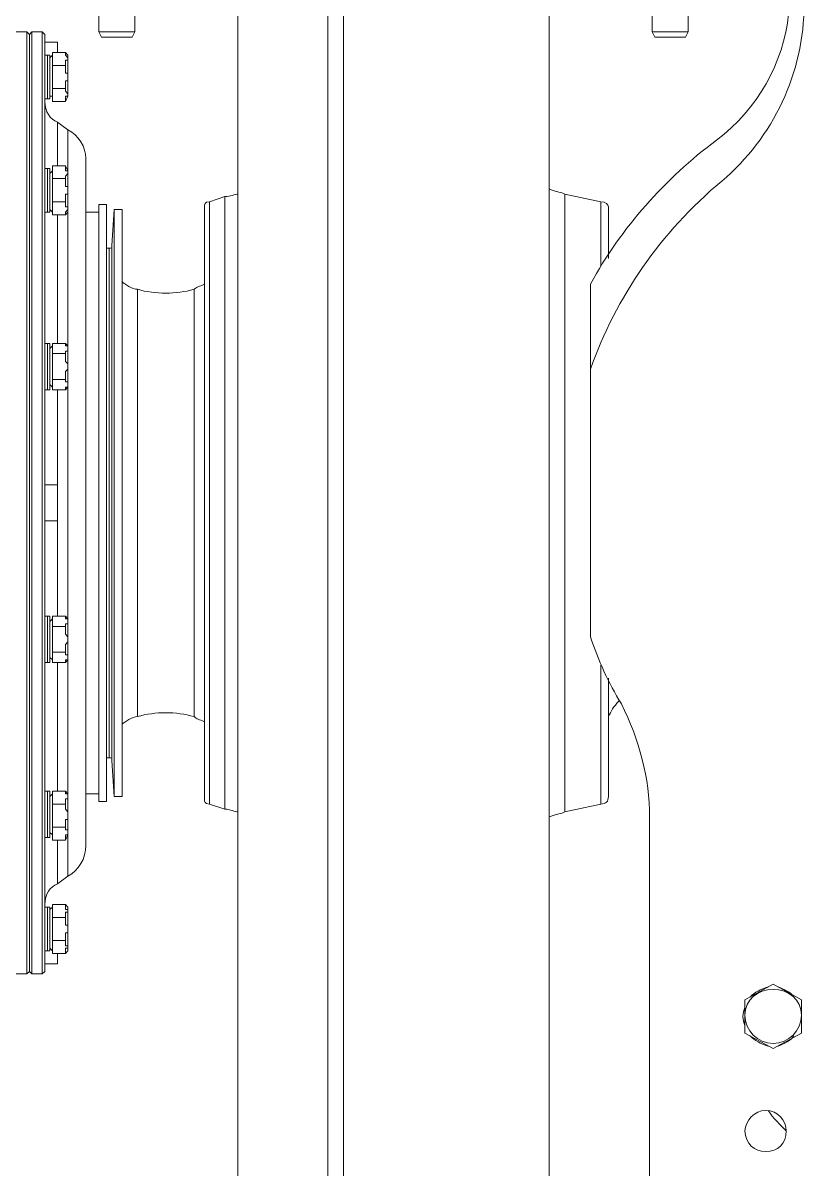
# Model space of a CAD drawing. Header units: millimetres. Extents: x 25083 to 52777, y 24772 to 45779.
# Drawn here: x 49612.4 to 49725.1, y 35944.8 to 36110.2 of the extents above; entities that cross this region are included whole.
import ezdxf

# ---------------------------------------------------------------- set-up
doc = ezdxf.new("R2010")
doc.units = ezdxf.units.MM

# ---------------------------------------------------------------- blocks, each defined once
blk = doc.blocks.new('zw$D2F4')
at = {"color": 7, "lineweight": 5}
for points in [[(753.49, 7.06), (753.49, 313.8)], [(798.42, 8.54), (798.42, 312.31)], [(766.48, 4.83), (766.48, 282.6)], [(768.71, 6.68), (768.71, 282.6)], [(733.43, 228.39), (733.43, 231.36)], [(738.63, 228.39), (738.63, 231.36)], [(813.28, 228.39), (813.28, 231.36)], [(818.48, 228.39), (818.48, 231.36)], [(720.07, 228.39), (723.04, 228.39)], [(723.04, 92.47), (723.04, 228.39)], [(723.41, 228.01), (723.04, 228.39)], [(723.41, 228.01), (723.78, 228.39)], [(725.26, 228.39), (723.78, 228.39)], [(723.78, 228.39), (723.78, 92.47)], [(725.26, 92.47), (725.26, 228.39)], [(725.64, 228.01), (725.26, 228.39)], [(738.63, 228.39), (733.43, 228.39)], [(733.81, 227.64), (733.43, 228.39)], [(738.26, 227.64), (738.63, 228.39)], [(818.48, 228.39), (813.28, 228.39)], [(813.65, 227.64), (813.28, 228.39)], [(818.1, 227.64), (818.48, 228.39)], [(723.41, 228.01), (723.41, 92.84)], [(725.64, 92.84), (725.64, 228.01)], [(727.49, 226.9), (725.64, 226.9)], [(727.49, 225.41), (727.49, 226.9)], [(738.26, 227.64), (733.81, 227.64)], [(818.1, 227.64), (813.65, 227.64)], [(726.01, 225.04), (725.64, 225.04)], [(725.64, 224.67), (725.64, 225.04)], [(726.38, 225.04), (726.01, 225.04)], [(726.01, 224.67), (726.01, 225.04)], [(726.01, 224.67), (726.01, 225.04)], [(726.38, 224.67), (726.75, 225.04)], [(726.38, 218.73), (726.38, 225.04)], [(726.38, 224.67), (726.38, 225.04)], [(728.61, 225.41), (726.75, 225.41)], [(726.75, 218.36), (726.75, 225.41)], [(728.98, 225.04), (728.61, 225.41)], [(728.61, 225.41), (728.61, 225.04)], [(728.61, 225.04), (728.98, 224.67)], [(728.98, 219.1), (728.98, 225.04)], [(726.01, 224.3), (726.01, 224.67)], [(726.01, 224.3), (726.01, 224.67)], [(726.01, 223.93), (726.01, 224.3)], [(726.01, 223.93), (726.01, 224.3)], [(726.01, 223.56), (726.01, 223.19)], [(728.61, 223.56), (726.75, 223.56)], [(728.98, 224.67), (728.98, 224.3), (728.61, 224.3), (728.61, 223.56)], [(728.61, 223.56), (728.61, 222.44), (728.98, 222.44), (728.98, 222.07)], [(725.64, 221.7), (725.64, 222.07)], [(726.01, 221.7), (726.01, 222.44)], [(726.01, 221.7), (726.01, 222.44)], [(726.01, 222.07), (726.01, 222.44)], [(726.38, 221.7), (726.38, 222.07)], [(728.98, 222.07), (728.98, 221.33), (728.61, 221.33), (728.61, 220.22)], [(726.01, 220.96), (726.01, 221.33)], [(726.01, 220.22), (726.01, 220.59)], [(726.01, 220.22), (726.01, 220.59)], [(726.01, 220.22), (726.01, 220.59)], [(728.61, 220.22), (726.75, 220.22)], [(728.61, 220.22), (728.61, 219.84), (728.98, 219.47)], [(725.64, 218.73), (725.64, 219.1)], [(726.01, 218.73), (725.64, 218.73)], [(726.01, 219.47), (726.01, 219.84)], [(726.01, 219.47), (726.01, 219.84)], [(726.01, 219.1), (726.01, 219.47)], [(726.01, 219.1), (726.01, 219.47)], [(726.01, 218.73), (726.01, 219.1)], [(726.01, 218.73), (726.01, 219.1)], [(726.38, 218.73), (726.01, 218.73)], [(726.38, 219.1), (726.75, 219.1)], [(726.38, 218.73), (726.38, 219.1)], [(728.61, 218.36), (726.75, 218.36)], [(728.98, 219.47), (728.98, 219.1), (728.61, 219.1), (728.61, 218.36)], [(728.98, 219.1), (728.61, 218.36)], [(728.98, 214.27), (727.49, 215.39)], [(727.49, 215.39), (727.49, 209.08)], [(728.98, 106.58), (728.98, 214.27)], [(731.58, 111.04), (731.58, 210.19)], [(726.01, 208.7), (725.64, 208.7)], [(725.64, 208.33), (725.64, 208.7)], [(726.38, 208.7), (726.01, 208.7)], [(726.01, 208.7), (726.01, 208.33)], [(726.01, 208.33), (726.01, 208.7)], [(726.01, 208.33), (726.01, 208.7)], [(726.38, 202.39), (726.38, 208.7)], [(726.38, 208.33), (726.38, 208.7)], [(728.61, 209.08), (726.75, 209.08)], [(726.75, 202.02), (726.75, 209.08)], [(728.98, 208.33), (728.61, 209.08)], [(728.61, 209.08), (728.61, 208.33)], [(726.01, 207.96), (726.01, 208.33)], [(726.01, 207.96), (726.01, 208.33)], [(726.01, 207.59), (726.01, 207.96)], [(726.01, 207.59), (726.01, 207.96)], [(726.01, 207.59), (726.01, 207.22)], [(726.38, 207.96), (726.75, 208.33)], [(728.61, 207.22), (726.75, 207.22)], [(728.61, 208.33), (728.98, 208.33), (728.98, 207.96)], [(728.98, 207.96), (728.61, 207.59), (728.61, 207.22)], [(728.61, 207.22), (728.61, 206.1), (728.98, 206.1), (728.98, 205.36)], [(728.98, 202.39), (728.98, 208.33)], [(725.64, 205.36), (725.64, 205.73)], [(726.01, 206.48), (726.01, 206.1)], [(726.01, 204.99), (726.01, 205.73)], [(726.01, 204.99), (726.01, 205.73)], [(726.38, 205.36), (726.38, 205.73)], [(728.98, 205.36), (728.98, 204.99), (728.61, 204.99), (728.61, 203.88)], [(725.64, 204.25), (725.64, 204.62)], [(726.01, 203.88), (726.01, 204.25)], [(726.01, 202.76), (726.01, 203.5)], [(726.01, 203.13), (726.01, 203.5)], [(726.38, 204.25), (726.38, 204.62)], [(728.61, 203.88), (726.75, 203.88)], [(728.61, 203.88), (728.61, 203.13), (728.98, 203.13), (728.98, 202.76)], [(734.55, 203.5), (733.43, 203.5)], [(733.43, 203.5), (733.43, 117.35)], [(734.55, 117.35), (734.55, 203.5)], [(751.63, 204.62), (749.4, 203.88)], [(749.4, 203.88), (749.4, 116.98)], [(751.63, 116.24), (751.63, 204.62)], [(805.85, 203.88), (800.65, 204.99)], [(800.65, 115.86), (800.65, 204.99)], [(805.85, 203.88), (805.85, 194.59)], [(726.01, 202.39), (725.64, 202.39)], [(726.01, 202.76), (726.01, 203.13)], [(726.01, 202.76), (726.01, 203.13)], [(726.01, 202.76), (726.01, 203.13)], [(726.01, 202.39), (726.01, 202.76)], [(726.38, 202.39), (726.01, 202.39)], [(726.38, 202.76), (726.75, 202.39)], [(728.61, 202.02), (726.75, 202.02)], [(727.49, 202.02), (727.49, 183.45)], [(728.98, 202.76), (728.61, 202.39), (728.61, 202.02)], [(728.98, 202.39), (728.61, 202.02)], [(733.43, 202.39), (731.58, 202.39)], [(731.58, 202.39), (731.58, 118.46)], [(733.43, 118.46), (733.43, 202.39)], [(735.29, 197.56), (735.66, 202.76)], [(736.78, 202.76), (735.66, 202.76)], [(735.66, 202.76), (735.66, 118.09)], [(736.78, 118.09), (736.78, 202.76)], [(748.66, 203.13), (748.66, 117.72)], [(806.96, 203.13), (806.96, 195.71)], [(734.92, 123.66), (734.92, 197.19)], [(734.92, 197.19), (734.92, 123.66)], [(735.29, 197.56), (735.29, 123.29)], [(804.36, 141.12), (804.36, 191.99)], [(739, 129.6), (739, 191.25)], [(747.17, 129.6), (747.17, 191.25)], [(726.01, 183.45), (725.64, 183.45)], [(726.38, 183.45), (726.01, 183.45)], [(726.01, 183.08), (726.01, 183.45)], [(726.01, 183.08), (726.01, 182.71)], [(726.01, 182.71), (726.01, 183.08)], [(726.01, 182.71), (726.01, 183.08)], [(726.01, 182.71), (726.01, 182.34)], [(726.01, 182.34), (726.01, 182.71)], [(726.01, 182.34), (726.01, 182.71)], [(726.01, 182.34), (726.01, 181.97)], [(726.38, 176.77), (726.38, 183.45)], [(726.38, 182.71), (726.75, 183.08)], [(728.61, 183.45), (726.75, 183.45)], [(726.75, 176.77), (726.75, 183.45)], [(728.61, 181.97), (726.75, 181.97)], [(728.98, 183.08), (728.61, 183.45)], [(728.61, 183.45), (728.61, 183.08)], [(728.61, 183.08), (728.98, 183.08), (728.98, 182.71)], [(728.98, 182.71), (728.98, 182.34), (728.61, 182.34), (728.61, 181.97)], [(728.61, 181.97), (728.61, 180.85), (728.98, 180.48), (728.98, 180.11)], [(728.98, 177.14), (728.98, 183.08)], [(725.64, 180.11), (725.64, 180.48)], [(726.01, 181.22), (726.01, 180.85)], [(726.01, 180.85), (726.01, 181.22)], [(726.01, 179.74), (726.01, 180.48)], [(726.01, 179.74), (726.01, 180.48)], [(726.38, 180.11), (726.38, 180.48)], [(725.64, 179.74), (725.64, 180.11)], [(726.01, 179), (726.01, 179.37)], [(726.01, 179), (726.01, 179.37)], [(726.01, 179), (726.01, 179.37)], [(726.01, 179), (726.01, 179.37)], [(726.38, 179.74), (726.38, 180.11)], [(728.98, 180.11), (728.98, 179.74), (728.61, 179.37), (728.61, 178.25)], [(726.01, 177.88), (726.01, 178.25)], [(726.01, 177.51), (726.01, 177.88)], [(726.01, 177.51), (726.01, 177.88)], [(726.01, 177.51), (726.01, 177.88)], [(726.01, 177.14), (726.01, 177.51)], [(726.01, 177.14), (726.01, 177.51)], [(726.01, 177.14), (726.01, 177.51)], [(726.01, 176.77), (726.01, 177.14)], [(726.38, 177.51), (726.75, 177.14)], [(728.61, 178.25), (726.75, 178.25)], [(728.61, 178.25), (728.61, 177.88), (728.98, 177.88), (728.98, 177.51)], [(728.98, 177.51), (728.98, 177.14), (728.61, 177.14), (728.61, 176.77)], [(728.98, 177.14), (728.61, 176.77)], [(726.01, 176.77), (725.64, 176.77)], [(726.38, 176.77), (726.01, 176.77)], [(728.61, 176.77), (726.75, 176.77)], [(727.49, 144.09), (727.49, 176.77)], [(727.49, 163.03), (725.64, 163.03)], [(727.49, 157.83), (725.64, 157.83)], [(726.01, 144.09), (725.64, 144.09)], [(726.38, 144.09), (726.01, 144.09)], [(726.01, 143.72), (726.01, 144.09)], [(726.01, 143.72), (726.01, 144.09)], [(726.38, 137.4), (726.38, 144.09)], [(728.61, 144.09), (726.75, 144.09)], [(726.75, 137.4), (726.75, 144.09)], [(728.98, 143.72), (728.61, 144.09)], [(728.61, 144.09), (728.61, 143.72)], [(726.01, 143.34), (726.01, 143.72)], [(726.01, 143.34), (726.01, 143.72)], [(726.01, 143.34), (726.01, 142.97)], [(726.01, 142.97), (726.01, 143.34)], [(726.01, 142.97), (726.01, 143.34)], [(726.01, 142.97), (726.01, 142.6)], [(726.38, 143.34), (726.75, 143.72)], [(728.61, 142.6), (726.75, 142.6)], [(728.61, 143.72), (728.98, 143.72), (728.98, 143.34)], [(728.98, 143.34), (728.98, 142.97), (728.61, 142.97), (728.61, 142.6)], [(728.61, 142.6), (728.61, 141.49), (728.98, 141.12), (728.98, 140.75)], [(728.98, 137.77), (728.98, 143.72)], [(725.64, 140.75), (725.64, 141.12)], [(725.64, 140.37), (725.64, 140.75)], [(726.01, 141.86), (726.01, 141.49)], [(726.01, 140.37), (726.01, 141.12)], [(726.01, 140.37), (726.01, 141.12)], [(726.38, 140.75), (726.38, 141.12)], [(726.38, 140.37), (726.38, 140.75)], [(728.98, 140.75), (728.98, 140.37), (728.61, 140), (728.61, 138.89)], [(726.01, 139.63), (726.01, 140)], [(726.01, 139.63), (726.01, 140)], [(726.01, 139.63), (726.01, 140)], [(726.01, 137.4), (725.64, 137.4)], [(726.01, 138.52), (726.01, 138.89)], [(726.01, 138.15), (726.01, 138.89)], [(726.01, 138.15), (726.01, 138.52)], [(726.01, 138.15), (726.01, 138.52)], [(726.01, 137.77), (726.01, 138.15)], [(726.01, 137.77), (726.01, 138.15)], [(726.01, 137.77), (726.01, 138.15)], [(726.01, 137.4), (726.01, 137.77)], [(726.38, 137.4), (726.01, 137.4)], [(726.38, 138.15), (726.75, 137.77)], [(728.61, 138.89), (726.75, 138.89)], [(728.61, 137.4), (726.75, 137.4)], [(727.49, 137.4), (727.49, 118.83)], [(728.61, 138.89), (728.61, 138.52), (728.98, 138.52), (728.98, 138.15)], [(728.98, 138.15), (728.98, 137.77), (728.61, 137.77), (728.61, 137.4)], [(728.98, 137.77), (728.61, 137.4)], [(805.85, 137.03), (805.85, 116.98)], [(806.96, 135.17), (806.96, 118.09)], [(735.66, 118.09), (735.29, 123.29)], [(726.01, 118.83), (725.64, 118.83)], [(726.38, 118.83), (726.01, 118.83)], [(726.01, 118.83), (726.01, 118.46)], [(726.01, 118.46), (726.01, 118.83)], [(726.01, 118.46), (726.01, 118.83)], [(726.01, 118.46), (726.01, 118.09)], [(726.01, 118.09), (726.01, 118.46)], [(726.01, 118.09), (726.01, 117.72)], [(726.01, 117.35), (726.01, 118.09)], [(726.01, 117.35), (726.01, 117.72)], [(726.38, 112.15), (726.38, 118.83)], [(726.38, 118.09), (726.75, 118.46)], [(728.61, 118.83), (726.75, 118.83)], [(726.75, 111.78), (726.75, 118.83)], [(728.98, 118.46), (728.61, 118.83)], [(728.61, 118.83), (728.61, 118.46)], [(728.61, 118.46), (728.98, 118.46), (728.98, 118.09)], [(728.98, 118.09), (728.98, 117.72), (728.61, 117.72), (728.61, 116.98)], [(728.98, 112.52), (728.98, 118.46)], [(733.43, 118.46), (731.58, 118.46)], [(736.78, 118.09), (735.66, 118.09)], [(726.01, 116.98), (726.01, 116.61)], [(726.01, 115.12), (726.01, 115.86)], [(726.01, 115.12), (726.01, 115.86)], [(728.61, 116.98), (726.75, 116.98)], [(728.61, 116.98), (728.61, 116.24), (728.98, 115.86), (728.98, 115.49)], [(734.55, 117.35), (733.43, 117.35)], [(751.63, 116.24), (749.4, 116.98)], [(805.85, 116.98), (800.65, 115.86)], [(725.64, 115.12), (725.64, 115.49)], [(726.01, 114.38), (726.01, 114.75)], [(726.38, 115.12), (726.38, 115.49)], [(728.98, 115.49), (728.98, 114.75), (728.61, 114.75), (728.61, 113.64)], [(812.9, 56.45), (812.9, 115.12)], [(725.64, 112.15), (725.64, 112.52)], [(726.01, 113.26), (726.01, 113.64)], [(726.01, 112.89), (726.01, 113.26)], [(726.01, 112.89), (726.01, 113.26)], [(726.01, 112.52), (726.01, 112.89)], [(726.01, 112.52), (726.01, 112.89)], [(726.01, 112.15), (726.01, 112.52)], [(726.01, 112.15), (726.01, 112.52)], [(726.38, 112.89), (726.75, 112.52)], [(726.38, 112.15), (726.38, 112.52)], [(728.61, 113.64), (726.75, 113.64)], [(728.61, 113.64), (728.61, 113.26), (728.98, 113.26), (728.98, 112.89)], [(728.98, 112.89), (728.98, 112.52), (728.61, 112.52), (728.61, 111.78)], [(728.98, 112.52), (728.61, 111.78)], [(726.01, 112.15), (725.64, 112.15)], [(726.38, 112.15), (726.01, 112.15)], [(728.61, 111.78), (726.75, 111.78)], [(727.49, 111.78), (727.49, 105.47)], [(728.98, 106.58), (727.49, 105.47)], [(726.01, 102.12), (725.64, 102.12)], [(725.64, 101.75), (725.64, 102.12)], [(726.38, 102.12), (726.01, 102.12)], [(726.01, 101.75), (726.01, 102.12)], [(726.01, 101.75), (726.01, 102.12)], [(726.01, 101.38), (726.01, 101.75)], [(726.01, 101.38), (726.01, 101.75)], [(726.01, 101.01), (726.01, 101.38)], [(726.01, 101.01), (726.01, 101.38)], [(726.38, 101.75), (726.75, 102.12)], [(726.38, 95.81), (726.38, 102.12)], [(726.38, 101.75), (726.38, 102.12)], [(728.61, 102.5), (726.75, 102.5)], [(726.75, 95.44), (726.75, 102.5)], [(728.98, 102.12), (728.61, 102.5)], [(728.61, 102.5), (728.61, 101.75)], [(728.61, 101.75), (728.98, 101.75), (728.98, 101.38)], [(728.98, 101.38), (728.61, 101.38), (728.61, 100.64)], [(728.98, 95.81), (728.98, 102.12)], [(726.01, 100.64), (726.01, 100.27)], [(726.01, 100.27), (726.01, 100.64)], [(726.01, 99.9), (726.01, 99.52)], [(728.61, 100.64), (726.75, 100.64)], [(728.61, 100.64), (728.61, 99.52), (728.98, 99.52), (728.98, 98.78)], [(725.64, 98.78), (725.64, 99.15)], [(726.01, 98.78), (726.01, 99.15)], [(726.01, 98.78), (726.01, 99.15)], [(726.01, 98.41), (726.01, 98.78)], [(726.01, 97.3), (726.01, 97.67)], [(726.38, 98.78), (726.38, 99.15)], [(728.98, 98.78), (728.98, 98.41), (728.61, 98.41), (728.61, 97.3)], [(725.64, 95.81), (725.64, 96.18)], [(726.01, 96.55), (726.01, 96.92)], [(726.01, 96.55), (726.01, 96.92)], [(726.01, 96.18), (726.01, 96.55)], [(726.01, 96.18), (726.01, 96.55)], [(726.01, 95.81), (726.01, 96.18)], [(726.01, 95.81), (726.01, 96.18)], [(726.38, 96.18), (726.75, 95.81)], [(726.38, 95.81), (726.38, 96.18)], [(728.61, 97.3), (726.75, 97.3)], [(728.61, 97.3), (728.61, 96.55), (728.98, 96.55), (728.98, 96.18)], [(728.98, 96.18), (728.61, 96.18), (728.61, 95.44)], [(726.01, 95.81), (725.64, 95.81)], [(726.38, 95.81), (726.01, 95.81)], [(728.61, 95.44), (726.75, 95.44)], [(727.49, 93.95), (727.49, 95.44)], [(728.98, 95.81), (728.61, 95.44)], [(723.41, 92.84), (723.04, 92.47)], [(723.41, 92.84), (723.78, 92.47)], [(725.64, 92.84), (725.26, 92.47)], [(727.49, 93.95), (725.64, 93.95)], [(721.18, 92.47), (723.04, 92.47)], [(725.26, 92.47), (723.78, 92.47)], [(826.65, 88.75), (830.73, 90.98)], [(830.73, 90.98), (834.82, 88.75)], [(826.65, 83.93), (826.65, 88.75)], [(834.82, 88.75), (834.82, 83.93)], [(830.73, 81.7), (826.65, 83.93)], [(834.82, 83.93), (830.73, 81.7)]]:
    blk.add_lwpolyline(points, dxfattribs=at)
for points in [[(823.3, 206.85), (830.73, 213.16), (835.19, 222.44), (835.19, 232.47)], [(822.56, 212.79), (828.5, 217.25), (832.22, 223.93), (832.96, 230.99)], [(726.01, 225.04), (726.01, 225.04), (726.01, 225.04), (726.01, 225.04)], [(726.01, 225.04), (726.01, 225.04), (726.01, 225.04), (726.01, 225.04)], [(726.01, 225.04), (726.01, 225.04), (726.01, 225.04), (726.01, 225.04)], [(726.01, 225.04), (726.01, 225.04), (726.01, 225.04), (726.01, 225.04)], [(726.01, 225.04), (726.01, 225.04), (726.01, 225.04), (726.01, 225.04)], [(726.01, 225.04), (726.01, 225.04), (726.01, 225.04), (726.01, 225.04)], [(726.01, 225.04), (726.01, 225.04), (726.01, 225.04), (726.01, 225.04)], [(726.01, 225.04), (726.01, 225.04), (726.01, 225.04), (726.01, 225.04)], [(726.01, 225.04), (726.01, 225.04), (726.01, 225.04), (726.01, 225.04)], [(726.01, 225.04), (726.01, 225.04), (726.01, 225.04), (726.01, 225.04)], [(725.64, 224.3), (725.64, 224.3), (725.64, 223.93), (725.64, 223.93)], [(725.64, 224.3), (725.64, 224.3), (725.64, 224.3), (725.64, 224.3)], [(725.64, 223.19), (725.64, 223.19), (725.64, 223.19), (725.64, 223.56)], [(726.01, 224.67), (726.01, 224.67), (726.01, 224.67), (726.01, 224.67)], [(726.01, 224.67), (726.01, 224.67), (726.01, 224.67), (726.01, 224.67)], [(726.01, 224.67), (726.01, 224.67), (726.01, 224.67), (726.01, 224.67)], [(726.01, 224.67), (726.01, 224.67), (726.01, 224.67), (726.01, 224.67)], [(726.01, 224.3), (726.01, 224.3), (726.01, 224.3), (726.01, 224.3)], [(726.01, 224.3), (726.01, 224.3), (726.01, 224.3), (726.01, 224.3)], [(726.01, 223.56), (726.01, 223.56), (726.01, 223.93), (726.01, 223.93)], [(726.01, 223.56), (726.01, 223.56), (726.01, 223.93), (726.01, 223.93)], [(726.01, 223.93), (726.01, 223.93), (726.01, 223.93), (726.01, 223.93)], [(726.01, 223.93), (726.01, 223.93), (726.01, 223.93), (726.01, 223.93)], [(726.01, 222.82), (726.01, 223.19), (726.01, 223.19), (726.01, 223.56)], [(726.01, 223.19), (726.01, 223.19), (726.01, 223.19), (726.01, 223.56)], [(726.01, 223.56), (726.01, 223.56), (726.01, 223.56), (726.01, 223.56)], [(726.38, 223.93), (726.38, 223.93), (726.38, 224.3), (726.38, 224.3)], [(726.38, 224.3), (726.38, 224.3), (726.38, 224.3), (726.38, 224.3)], [(726.38, 223.56), (726.38, 223.19), (726.38, 223.19), (726.38, 223.19)], [(725.64, 223.19), (725.64, 223.19), (725.64, 223.19), (725.64, 222.82)], [(726.01, 222.82), (726.01, 222.82), (726.01, 223.19), (726.01, 223.19)], [(726.01, 222.44), (726.01, 222.44), (726.01, 222.44), (726.01, 222.82)], [(726.01, 222.07), (726.01, 222.44), (726.01, 222.82), (726.01, 222.82)], [(726.01, 222.82), (726.01, 222.82), (726.01, 222.82), (726.01, 222.82)], [(726.01, 222.82), (726.01, 222.82), (726.01, 222.82), (726.01, 222.82)], [(726.01, 221.7), (726.01, 221.33), (726.01, 221.33), (726.01, 221.33)], [(726.01, 221.7), (726.01, 221.33), (726.01, 221.33), (726.01, 220.96)], [(726.38, 222.82), (726.38, 223.19), (726.38, 223.19), (726.38, 223.19)], [(725.64, 220.96), (725.64, 220.96), (725.64, 220.59), (725.64, 220.59)], [(725.64, 220.59), (725.64, 220.59), (725.64, 220.59), (725.64, 220.59)], [(726.01, 221.33), (726.01, 220.96), (726.01, 220.96), (726.01, 220.96)], [(726.01, 220.96), (726.01, 220.96), (726.01, 220.96), (726.01, 220.96)], [(726.01, 220.96), (726.01, 220.96), (726.01, 220.96), (726.01, 220.96)], [(726.01, 220.96), (726.01, 220.96), (726.01, 220.59), (726.01, 220.59)], [(726.01, 220.96), (726.01, 220.59), (726.01, 220.59), (726.01, 220.59)], [(726.01, 220.59), (726.01, 220.22), (726.01, 220.22), (726.01, 219.84)], [(726.01, 220.59), (726.01, 220.59), (726.01, 220.59), (726.01, 220.22)], [(726.01, 220.22), (726.01, 220.22), (726.01, 220.22), (726.01, 219.84)], [(726.38, 220.59), (726.38, 220.59), (726.38, 220.96), (726.38, 220.96)], [(726.38, 220.59), (726.38, 220.59), (726.38, 220.59), (726.38, 220.59)], [(725.64, 219.84), (725.64, 219.84), (725.64, 219.84), (725.64, 219.47)], [(725.64, 219.47), (725.64, 219.47), (725.64, 219.47), (725.64, 219.47)], [(725.64, 218.36), (725.64, 216.87), (726.38, 215.76), (727.49, 215.39)], [(726.01, 219.84), (726.01, 219.84), (726.01, 219.84), (726.01, 219.84)], [(726.01, 219.84), (726.01, 219.84), (726.01, 219.84), (726.01, 219.84)], [(726.01, 219.47), (726.01, 219.47), (726.01, 219.47), (726.01, 219.47)], [(726.01, 219.47), (726.01, 219.47), (726.01, 219.47), (726.01, 219.47)], [(726.01, 219.1), (726.01, 219.1), (726.01, 219.1), (726.01, 219.1)], [(726.01, 219.1), (726.01, 219.1), (726.01, 219.1), (726.01, 219.1)], [(726.01, 219.1), (726.01, 219.1), (726.01, 219.1), (726.01, 219.1)], [(726.01, 219.1), (726.01, 219.1), (726.01, 219.1), (726.01, 219.1)], [(726.01, 218.73), (726.01, 218.73), (726.01, 218.73), (726.01, 218.73)], [(726.01, 218.73), (726.01, 218.73), (726.01, 218.73), (726.01, 218.73)], [(726.01, 218.73), (726.01, 218.73), (726.01, 218.73), (726.01, 218.73)], [(726.01, 218.73), (726.01, 218.73), (726.01, 218.73), (726.01, 218.73)], [(726.01, 218.73), (726.01, 218.73), (726.01, 218.73), (726.01, 218.73)], [(726.01, 218.73), (726.01, 218.73), (726.01, 218.73), (726.01, 218.73)], [(726.01, 218.73), (726.01, 218.73), (726.01, 218.73), (726.01, 218.73)], [(726.01, 218.73), (726.01, 218.73), (726.01, 218.73), (726.01, 218.73)], [(726.38, 219.47), (726.38, 219.84), (726.38, 219.84), (726.38, 219.84)], [(726.38, 219.47), (726.38, 219.47), (726.38, 219.47), (726.38, 219.47)], [(726.38, 219.47), (726.38, 219.47), (726.38, 219.47), (726.38, 219.47)], [(731.58, 210.19), (731.58, 211.67), (730.46, 213.53), (728.98, 214.27)], [(822.56, 212.79), (815.13, 207.22), (808.82, 200.16), (804.36, 191.99)], [(726.01, 208.7), (726.01, 208.7), (726.01, 208.7), (726.01, 208.7)], [(726.01, 208.7), (726.01, 208.7), (726.01, 208.7), (726.01, 208.7)], [(726.01, 208.7), (726.01, 208.7), (726.01, 208.7), (726.01, 208.7)], [(726.01, 208.7), (726.01, 208.7), (726.01, 208.7), (726.01, 208.7)], [(726.01, 208.7), (726.01, 208.7), (726.01, 208.7), (726.01, 208.7)], [(726.01, 208.7), (726.01, 208.7), (726.01, 208.7), (726.01, 208.7)], [(726.01, 208.7), (726.01, 208.7), (726.01, 208.7), (726.01, 208.7)], [(726.01, 208.7), (726.01, 208.7), (726.01, 208.7), (726.01, 208.7)], [(726.01, 208.7), (726.01, 208.7), (726.01, 208.7), (726.01, 208.7)], [(726.01, 208.7), (726.01, 208.7), (726.01, 208.7), (726.01, 208.7)], [(725.64, 207.59), (725.64, 207.96), (725.64, 207.96), (725.64, 207.96)], [(725.64, 207.59), (725.64, 207.59), (725.64, 207.59), (725.64, 207.59)], [(725.64, 206.85), (725.64, 206.48), (725.64, 206.48), (725.64, 206.48)], [(725.64, 206.85), (725.64, 206.85), (725.64, 206.85), (725.64, 206.85)], [(726.01, 208.33), (726.01, 208.33), (726.01, 208.33), (726.01, 208.33)], [(726.01, 208.33), (726.01, 208.33), (726.01, 208.33), (726.01, 208.33)], [(726.01, 208.33), (726.01, 208.33), (726.01, 208.33), (726.01, 208.33)], [(726.01, 208.33), (726.01, 208.33), (726.01, 208.33), (726.01, 208.33)], [(726.01, 207.96), (726.01, 207.96), (726.01, 207.96), (726.01, 207.96)], [(726.01, 207.96), (726.01, 207.96), (726.01, 207.96), (726.01, 207.96)], [(726.01, 206.85), (726.01, 207.22), (726.01, 207.22), (726.01, 207.59)], [(726.01, 206.85), (726.01, 207.22), (726.01, 207.22), (726.01, 207.59)], [(726.01, 207.59), (726.01, 207.59), (726.01, 207.59), (726.01, 207.59)], [(726.01, 207.59), (726.01, 207.59), (726.01, 207.59), (726.01, 207.59)], [(726.01, 206.48), (726.01, 206.48), (726.01, 206.85), (726.01, 206.85)], [(726.01, 206.48), (726.01, 206.85), (726.01, 206.85), (726.01, 206.85)], [(726.01, 206.85), (726.01, 206.85), (726.01, 206.85), (726.01, 206.85)], [(726.38, 207.96), (726.38, 207.96), (726.38, 207.96), (726.38, 207.59)], [(726.38, 207.59), (726.38, 207.59), (726.38, 207.59), (726.38, 207.59)], [(726.38, 206.85), (726.38, 206.85), (726.38, 206.85), (726.38, 206.85)], [(726.38, 206.48), (726.38, 206.48), (726.38, 206.48), (726.38, 206.85)], [(823.3, 206.85), (814.39, 199.42), (808.08, 190.14), (804.36, 179.74)], [(726.01, 206.48), (726.01, 206.48), (726.01, 206.48), (726.01, 206.48)], [(726.01, 205.73), (726.01, 206.1), (726.01, 206.1), (726.01, 206.48)], [(726.01, 206.1), (726.01, 206.1), (726.01, 206.48), (726.01, 206.48)], [(726.01, 206.48), (726.01, 206.48), (726.01, 206.48), (726.01, 206.48)], [(726.01, 205.73), (726.01, 206.1), (726.01, 206.1), (726.01, 206.1)], [(798.42, 205.73), (799.16, 205.36), (799.91, 205.36), (800.65, 204.99)], [(725.64, 204.25), (725.64, 204.25), (725.64, 204.25), (725.64, 204.25)], [(725.64, 203.88), (725.64, 204.25), (725.64, 204.25), (725.64, 204.25)], [(725.64, 203.5), (725.64, 203.13), (725.64, 203.13), (725.64, 203.13)], [(726.01, 204.99), (726.01, 204.99), (726.01, 204.99), (726.01, 204.62)], [(726.01, 204.99), (726.01, 204.99), (726.01, 204.62), (726.01, 204.62)], [(726.01, 204.62), (726.01, 204.62), (726.01, 204.62), (726.01, 204.62)], [(726.01, 204.62), (726.01, 204.25), (726.01, 204.25), (726.01, 204.25)], [(726.01, 204.62), (726.01, 204.25), (726.01, 204.25), (726.01, 203.88)], [(726.01, 204.62), (726.01, 204.62), (726.01, 204.62), (726.01, 204.62)], [(726.01, 204.25), (726.01, 204.25), (726.01, 204.25), (726.01, 203.88)], [(726.01, 203.88), (726.01, 203.88), (726.01, 203.88), (726.01, 203.88)], [(726.01, 203.88), (726.01, 203.88), (726.01, 203.5), (726.01, 203.5)], [(726.01, 203.88), (726.01, 203.88), (726.01, 203.5), (726.01, 203.5)], [(726.01, 203.5), (726.01, 203.5), (726.01, 203.5), (726.01, 203.5)], [(726.01, 203.5), (726.01, 203.5), (726.01, 203.5), (726.01, 203.5)], [(726.38, 204.25), (726.38, 204.25), (726.38, 204.25), (726.38, 203.88)], [(726.38, 204.25), (726.38, 204.25), (726.38, 204.25), (726.38, 204.25)], [(726.38, 203.13), (726.38, 203.13), (726.38, 203.13), (726.38, 203.5)], [(749.4, 203.88), (748.66, 203.88), (748.66, 203.5), (748.66, 203.13)], [(751.63, 204.62), (752.37, 204.62), (753.12, 204.99), (753.49, 204.99)], [(806.96, 203.13), (806.96, 203.5), (806.59, 203.88), (805.85, 203.88)], [(725.64, 203.13), (725.64, 203.13), (725.64, 203.13), (725.64, 203.13)], [(726.01, 203.13), (726.01, 203.13), (726.01, 203.13), (726.01, 202.76)], [(726.01, 203.13), (726.01, 202.76), (726.01, 202.76), (726.01, 202.76)], [(726.01, 202.76), (726.01, 202.76), (726.01, 202.76), (726.01, 202.76)], [(726.01, 202.76), (726.01, 202.76), (726.01, 202.76), (726.01, 202.76)], [(726.01, 202.76), (726.01, 202.76), (726.01, 202.76), (726.01, 202.76)], [(726.01, 202.76), (726.01, 202.76), (726.01, 202.39), (726.01, 202.39)], [(726.01, 202.39), (726.01, 202.39), (726.01, 202.39), (726.01, 202.39)], [(726.01, 202.39), (726.01, 202.39), (726.01, 202.39), (726.01, 202.39)], [(726.01, 202.39), (726.01, 202.39), (726.01, 202.39), (726.01, 202.39)], [(726.01, 202.39), (726.01, 202.39), (726.01, 202.39), (726.01, 202.39)], [(726.01, 202.39), (726.01, 202.39), (726.01, 202.39), (726.01, 202.39)], [(726.01, 202.39), (726.01, 202.39), (726.01, 202.39), (726.01, 202.39)], [(726.01, 202.39), (726.01, 202.39), (726.01, 202.39), (726.01, 202.39)], [(726.01, 202.39), (726.01, 202.39), (726.01, 202.39), (726.01, 202.39)], [(726.38, 203.13), (726.38, 203.13), (726.38, 203.13), (726.38, 203.13)], [(726.38, 203.13), (726.38, 203.13), (726.38, 203.13), (726.38, 203.13)], [(731.58, 202.39), (731.58, 202.39), (731.58, 202.39), (731.58, 202.39)], [(733.43, 202.39), (733.43, 202.39), (733.43, 202.39), (733.43, 202.39)], [(734.55, 197.19), (734.55, 197.19), (734.55, 197.19), (734.92, 197.19)], [(734.92, 197.19), (735.29, 197.19), (735.29, 197.19), (735.29, 197.56)], [(736.78, 192.36), (737.15, 191.99), (738.26, 191.25), (739, 191.25)], [(747.17, 191.25), (747.55, 191.62), (747.92, 191.62), (748.66, 191.99)], [(739, 191.25), (741.6, 190.51), (744.57, 190.51), (747.17, 191.25)], [(725.64, 182.34), (725.64, 182.34), (725.64, 182.71), (725.64, 182.71)], [(725.64, 182.34), (725.64, 182.34), (725.64, 182.34), (725.64, 182.34)], [(726.01, 183.08), (726.01, 183.45), (726.01, 183.45), (726.01, 183.45)], [(726.01, 183.45), (726.01, 183.45), (726.01, 183.45), (726.01, 183.45)], [(726.01, 183.45), (726.01, 183.45), (726.01, 183.45), (726.01, 183.45)], [(726.01, 183.45), (726.01, 183.45), (726.01, 183.45), (726.01, 183.45)], [(726.01, 183.45), (726.01, 183.45), (726.01, 183.45), (726.01, 183.45)], [(726.01, 183.45), (726.01, 183.45), (726.01, 183.45), (726.01, 183.45)], [(726.01, 183.45), (726.01, 183.45), (726.01, 183.45), (726.01, 183.45)], [(726.01, 183.45), (726.01, 183.45), (726.01, 183.45), (726.01, 183.45)], [(726.01, 183.08), (726.01, 183.08), (726.01, 183.08), (726.01, 183.08)], [(726.01, 183.08), (726.01, 183.08), (726.01, 183.08), (726.01, 183.08)], [(726.01, 183.08), (726.01, 183.08), (726.01, 183.08), (726.01, 183.08)], [(726.01, 183.08), (726.01, 183.08), (726.01, 183.08), (726.01, 183.08)], [(726.01, 183.08), (726.01, 183.08), (726.01, 183.08), (726.01, 183.08)], [(726.01, 183.08), (726.01, 183.08), (726.01, 183.08), (726.01, 183.08)], [(726.01, 182.71), (726.01, 182.71), (726.01, 182.71), (726.01, 182.71)], [(726.01, 182.71), (726.01, 182.71), (726.01, 182.71), (726.01, 182.71)], [(726.01, 181.59), (726.01, 181.97), (726.01, 181.97), (726.01, 182.34)], [(726.01, 181.97), (726.01, 182.34), (726.01, 182.34), (726.01, 182.34)], [(726.01, 182.34), (726.01, 182.34), (726.01, 182.34), (726.01, 182.34)], [(726.01, 181.59), (726.01, 181.97), (726.01, 181.97), (726.01, 181.97)], [(726.38, 182.71), (726.38, 182.71), (726.38, 182.34), (726.38, 182.34)], [(726.38, 182.34), (726.38, 182.34), (726.38, 182.34), (726.38, 182.34)], [(725.64, 181.22), (725.64, 181.59), (725.64, 181.59), (725.64, 181.59)], [(725.64, 181.22), (725.64, 181.22), (725.64, 181.22), (725.64, 181.22)], [(726.01, 181.22), (726.01, 181.22), (726.01, 181.59), (726.01, 181.59)], [(726.01, 181.22), (726.01, 181.22), (726.01, 181.59), (726.01, 181.59)], [(726.01, 181.59), (726.01, 181.59), (726.01, 181.59), (726.01, 181.59)], [(726.01, 180.85), (726.01, 180.85), (726.01, 180.85), (726.01, 181.22)], [(726.01, 181.22), (726.01, 181.22), (726.01, 181.22), (726.01, 181.22)], [(726.01, 181.22), (726.01, 181.22), (726.01, 181.22), (726.01, 181.22)], [(726.01, 180.48), (726.01, 180.48), (726.01, 180.85), (726.01, 180.85)], [(726.01, 180.48), (726.01, 180.48), (726.01, 180.85), (726.01, 180.85)], [(726.38, 181.59), (726.38, 181.59), (726.38, 181.59), (726.38, 181.22)], [(726.38, 181.22), (726.38, 181.22), (726.38, 181.22), (726.38, 181.22)], [(725.64, 179), (725.64, 179), (725.64, 179), (725.64, 179)], [(725.64, 178.62), (725.64, 178.62), (725.64, 178.62), (725.64, 179)], [(726.01, 179.74), (726.01, 179.74), (726.01, 179.37), (726.01, 179.37)], [(726.01, 179.74), (726.01, 179.74), (726.01, 179.37), (726.01, 179.37)], [(726.01, 179.37), (726.01, 179.37), (726.01, 179.37), (726.01, 179)], [(726.01, 179), (726.01, 179), (726.01, 179), (726.01, 179)], [(726.01, 179), (726.01, 179), (726.01, 179), (726.01, 179)], [(726.01, 179), (726.01, 179), (726.01, 178.62), (726.01, 178.62)], [(726.01, 179), (726.01, 179), (726.01, 178.62), (726.01, 178.62)], [(726.01, 178.62), (726.01, 178.25), (726.01, 178.25), (726.01, 178.25)], [(726.01, 178.62), (726.01, 178.25), (726.01, 178.25), (726.01, 177.88)], [(726.01, 178.62), (726.01, 178.62), (726.01, 178.62), (726.01, 178.62)], [(726.38, 179), (726.38, 179), (726.38, 179), (726.38, 179)], [(726.38, 179), (726.38, 178.62), (726.38, 178.62), (726.38, 178.62)], [(725.64, 177.88), (725.64, 177.88), (725.64, 177.88), (725.64, 177.88)], [(725.64, 177.51), (725.64, 177.88), (725.64, 177.88), (725.64, 177.88)], [(726.01, 178.25), (726.01, 177.88), (726.01, 177.88), (726.01, 177.88)], [(726.01, 177.88), (726.01, 177.88), (726.01, 177.88), (726.01, 177.88)], [(726.01, 177.51), (726.01, 177.51), (726.01, 177.51), (726.01, 177.51)], [(726.01, 177.51), (726.01, 177.51), (726.01, 177.51), (726.01, 177.51)], [(726.01, 177.14), (726.01, 177.14), (726.01, 177.14), (726.01, 177.14)], [(726.01, 177.14), (726.01, 177.14), (726.01, 177.14), (726.01, 177.14)], [(726.01, 177.14), (726.01, 177.14), (726.01, 176.77), (726.01, 176.77)], [(726.01, 177.14), (726.01, 177.14), (726.01, 177.14), (726.01, 177.14)], [(726.01, 177.14), (726.01, 177.14), (726.01, 177.14), (726.01, 177.14)], [(726.01, 177.14), (726.01, 177.14), (726.01, 177.14), (726.01, 177.14)], [(726.01, 177.14), (726.01, 177.14), (726.01, 177.14), (726.01, 177.14)], [(726.38, 177.88), (726.38, 177.88), (726.38, 177.88), (726.38, 177.88)], [(726.38, 177.88), (726.38, 177.88), (726.38, 177.88), (726.38, 177.88)], [(726.38, 177.88), (726.38, 177.88), (726.38, 177.51), (726.38, 177.51)], [(726.01, 176.77), (726.01, 176.77), (726.01, 176.77), (726.01, 176.77)], [(726.01, 176.77), (726.01, 176.77), (726.01, 176.77), (726.01, 176.77)], [(726.01, 176.77), (726.01, 176.77), (726.01, 176.77), (726.01, 176.77)], [(726.01, 176.77), (726.01, 176.77), (726.01, 176.77), (726.01, 176.77)], [(726.01, 176.77), (726.01, 176.77), (726.01, 176.77), (726.01, 176.77)], [(726.01, 144.09), (726.01, 144.09), (726.01, 144.09), (726.01, 144.09)], [(726.01, 144.09), (726.01, 144.09), (726.01, 144.09), (726.01, 144.09)], [(726.01, 144.09), (726.01, 144.09), (726.01, 144.09), (726.01, 144.09)], [(726.01, 144.09), (726.01, 144.09), (726.01, 144.09), (726.01, 144.09)], [(726.01, 144.09), (726.01, 144.09), (726.01, 144.09), (726.01, 144.09)], [(726.01, 144.09), (726.01, 144.09), (726.01, 144.09), (726.01, 144.09)], [(726.01, 144.09), (726.01, 144.09), (726.01, 144.09), (726.01, 144.09)], [(726.01, 144.09), (726.01, 144.09), (726.01, 144.09), (726.01, 144.09)], [(725.64, 142.97), (725.64, 142.97), (725.64, 143.34), (725.64, 143.34)], [(725.64, 142.97), (725.64, 142.97), (725.64, 142.97), (725.64, 142.97)], [(725.64, 141.86), (725.64, 142.23), (725.64, 142.23), (725.64, 142.23)], [(726.01, 143.72), (726.01, 143.72), (726.01, 143.72), (726.01, 143.72)], [(726.01, 143.72), (726.01, 143.72), (726.01, 143.72), (726.01, 143.72)], [(726.01, 143.72), (726.01, 143.72), (726.01, 143.72), (726.01, 143.72)], [(726.01, 143.72), (726.01, 143.72), (726.01, 143.72), (726.01, 143.72)], [(726.01, 143.72), (726.01, 143.72), (726.01, 143.72), (726.01, 143.72)], [(726.01, 143.72), (726.01, 143.72), (726.01, 143.72), (726.01, 143.72)], [(726.01, 143.34), (726.01, 143.34), (726.01, 143.34), (726.01, 143.34)], [(726.01, 143.34), (726.01, 143.34), (726.01, 143.34), (726.01, 143.34)], [(726.01, 142.23), (726.01, 142.6), (726.01, 142.6), (726.01, 142.97)], [(726.01, 142.23), (726.01, 142.6), (726.01, 142.6), (726.01, 142.97)], [(726.01, 142.97), (726.01, 142.97), (726.01, 142.97), (726.01, 142.97)], [(726.01, 142.97), (726.01, 142.97), (726.01, 142.97), (726.01, 142.97)], [(726.01, 141.86), (726.01, 141.86), (726.01, 142.23), (726.01, 142.23)], [(726.01, 141.86), (726.01, 141.86), (726.01, 142.23), (726.01, 142.23)], [(726.01, 142.23), (726.01, 142.23), (726.01, 142.23), (726.01, 142.23)], [(726.38, 143.34), (726.38, 143.34), (726.38, 142.97), (726.38, 142.97)], [(726.38, 142.97), (726.38, 142.97), (726.38, 142.97), (726.38, 142.97)], [(726.38, 142.23), (726.38, 142.23), (726.38, 142.23), (726.38, 141.86)], [(725.64, 141.86), (725.64, 141.86), (725.64, 141.86), (725.64, 141.86)], [(726.01, 141.12), (726.01, 141.12), (726.01, 141.49), (726.01, 141.86)], [(726.01, 141.49), (726.01, 141.49), (726.01, 141.49), (726.01, 141.86)], [(726.01, 141.86), (726.01, 141.86), (726.01, 141.86), (726.01, 141.86)], [(726.01, 141.86), (726.01, 141.86), (726.01, 141.86), (726.01, 141.86)], [(726.01, 141.12), (726.01, 141.12), (726.01, 141.49), (726.01, 141.49)], [(726.38, 141.86), (726.38, 141.86), (726.38, 141.86), (726.38, 141.86)], [(804.36, 141.12), (805.48, 137.77), (806.96, 134.43), (808.82, 131.46)], [(725.64, 139.63), (725.64, 139.63), (725.64, 139.63), (725.64, 139.63)], [(725.64, 139.26), (725.64, 139.26), (725.64, 139.26), (725.64, 139.63)], [(726.01, 140.37), (726.01, 140.37), (726.01, 140), (726.01, 140)], [(726.01, 140.37), (726.01, 140.37), (726.01, 140), (726.01, 140)], [(726.01, 140), (726.01, 139.63), (726.01, 139.63), (726.01, 139.26)], [(726.01, 140), (726.01, 140), (726.01, 140), (726.01, 140)], [(726.01, 140), (726.01, 140), (726.01, 140), (726.01, 139.63)], [(726.01, 139.63), (726.01, 139.63), (726.01, 139.63), (726.01, 139.63)], [(726.01, 139.63), (726.01, 139.63), (726.01, 139.26), (726.01, 139.26)], [(726.01, 139.26), (726.01, 139.26), (726.01, 139.26), (726.01, 139.26)], [(726.01, 139.26), (726.01, 138.89), (726.01, 138.89), (726.01, 138.89)], [(726.01, 139.26), (726.01, 138.89), (726.01, 138.89), (726.01, 138.52)], [(726.38, 139.63), (726.38, 139.26), (726.38, 139.26), (726.38, 139.26)], [(726.38, 139.63), (726.38, 139.63), (726.38, 139.63), (726.38, 139.63)], [(725.64, 138.52), (725.64, 138.52), (725.64, 138.52), (725.64, 138.52)], [(725.64, 138.15), (725.64, 138.52), (725.64, 138.52), (725.64, 138.52)], [(726.01, 138.89), (726.01, 138.89), (726.01, 138.89), (726.01, 138.52)], [(726.01, 138.89), (726.01, 138.52), (726.01, 138.52), (726.01, 138.52)], [(726.01, 138.15), (726.01, 138.15), (726.01, 138.15), (726.01, 138.15)], [(726.01, 138.15), (726.01, 138.15), (726.01, 138.15), (726.01, 138.15)], [(726.01, 137.77), (726.01, 137.77), (726.01, 137.77), (726.01, 137.77)], [(726.01, 137.77), (726.01, 137.77), (726.01, 137.77), (726.01, 137.77)], [(726.01, 137.77), (726.01, 137.77), (726.01, 137.77), (726.01, 137.77)], [(726.01, 137.77), (726.01, 137.77), (726.01, 137.77), (726.01, 137.77)], [(726.01, 137.77), (726.01, 137.77), (726.01, 137.77), (726.01, 137.77)], [(726.01, 137.77), (726.01, 137.77), (726.01, 137.77), (726.01, 137.77)], [(726.01, 137.77), (726.01, 137.77), (726.01, 137.77), (726.01, 137.77)], [(726.01, 137.77), (726.01, 137.77), (726.01, 137.4), (726.01, 137.4)], [(726.01, 137.4), (726.01, 137.4), (726.01, 137.4), (726.01, 137.4)], [(726.01, 137.4), (726.01, 137.4), (726.01, 137.4), (726.01, 137.4)], [(726.01, 137.4), (726.01, 137.4), (726.01, 137.4), (726.01, 137.4)], [(726.01, 137.4), (726.01, 137.4), (726.01, 137.4), (726.01, 137.4)], [(726.38, 138.52), (726.38, 138.52), (726.38, 138.52), (726.38, 138.52)], [(726.38, 138.52), (726.38, 138.52), (726.38, 138.52), (726.38, 138.52)], [(726.38, 138.52), (726.38, 138.52), (726.38, 138.52), (726.38, 138.15)], [(808.45, 131.83), (807.71, 131.09), (807.33, 130.35), (806.96, 129.6)], [(812.9, 115.12), (812.9, 120.69), (811.42, 126.26), (808.82, 131.46)], [(739, 129.6), (738.26, 129.6), (737.15, 128.86), (736.78, 128.49)], [(739, 129.6), (741.6, 130.35), (744.57, 130.35), (747.17, 129.6)], [(748.66, 128.86), (747.92, 129.23), (747.55, 129.23), (747.17, 129.6)], [(734.92, 123.66), (734.55, 123.66), (734.55, 123.66), (734.55, 123.66)], [(735.29, 123.29), (735.29, 123.66), (735.29, 123.66), (734.92, 123.66)], [(725.64, 117.72), (725.64, 117.72), (725.64, 117.72), (725.64, 117.35)], [(725.64, 117.72), (725.64, 117.72), (725.64, 117.72), (725.64, 117.72)], [(726.01, 118.83), (726.01, 118.83), (726.01, 118.83), (726.01, 118.83)], [(726.01, 118.83), (726.01, 118.83), (726.01, 118.83), (726.01, 118.83)], [(726.01, 118.83), (726.01, 118.83), (726.01, 118.83), (726.01, 118.83)], [(726.01, 118.83), (726.01, 118.83), (726.01, 118.83), (726.01, 118.83)], [(726.01, 118.83), (726.01, 118.83), (726.01, 118.83), (726.01, 118.83)], [(726.01, 118.09), (726.01, 118.09), (726.01, 118.46), (726.01, 118.46)], [(726.01, 118.46), (726.01, 118.46), (726.01, 118.46), (726.01, 118.46)], [(726.01, 118.46), (726.01, 118.46), (726.01, 118.46), (726.01, 118.46)], [(726.01, 118.46), (726.01, 118.46), (726.01, 118.46), (726.01, 118.46)], [(726.01, 118.46), (726.01, 118.46), (726.01, 118.46), (726.01, 118.46)], [(726.01, 118.46), (726.01, 118.46), (726.01, 118.46), (726.01, 118.46)], [(726.01, 118.46), (726.01, 118.46), (726.01, 118.46), (726.01, 118.46)], [(726.01, 118.46), (726.01, 118.46), (726.01, 118.46), (726.01, 118.46)], [(726.01, 118.46), (726.01, 118.46), (726.01, 118.46), (726.01, 118.46)], [(726.01, 117.72), (726.01, 118.09), (726.01, 118.09), (726.01, 118.09)], [(726.01, 118.09), (726.01, 118.09), (726.01, 118.09), (726.01, 118.09)], [(726.38, 117.72), (726.38, 117.72), (726.38, 117.72), (726.38, 117.72)], [(726.38, 117.35), (726.38, 117.72), (726.38, 117.72), (726.38, 117.72)], [(731.58, 118.46), (731.58, 118.46), (731.58, 118.46), (731.58, 118.46)], [(733.43, 118.46), (733.43, 118.46), (733.43, 118.46), (733.43, 118.46)], [(748.66, 117.72), (748.66, 117.35), (748.66, 116.98), (749.4, 116.98)], [(805.85, 116.98), (806.59, 116.98), (806.96, 117.35), (806.96, 118.09)], [(725.64, 116.61), (725.64, 116.61), (725.64, 116.98), (725.64, 116.98)], [(725.64, 116.61), (725.64, 116.61), (725.64, 116.61), (725.64, 116.61)], [(726.01, 116.98), (726.01, 116.98), (726.01, 117.35), (726.01, 117.35)], [(726.01, 116.98), (726.01, 116.98), (726.01, 117.35), (726.01, 117.35)], [(726.01, 117.35), (726.01, 117.35), (726.01, 117.35), (726.01, 117.35)], [(726.01, 117.35), (726.01, 117.35), (726.01, 117.35), (726.01, 117.35)], [(726.01, 116.24), (726.01, 116.61), (726.01, 116.61), (726.01, 116.98)], [(726.01, 116.61), (726.01, 116.61), (726.01, 116.61), (726.01, 116.98)], [(726.01, 116.98), (726.01, 116.98), (726.01, 116.98), (726.01, 116.98)], [(726.01, 116.24), (726.01, 116.61), (726.01, 116.61), (726.01, 116.61)], [(726.01, 115.86), (726.01, 115.86), (726.01, 115.86), (726.01, 116.24)], [(726.01, 115.86), (726.01, 115.86), (726.01, 116.24), (726.01, 116.24)], [(726.01, 116.24), (726.01, 116.24), (726.01, 116.24), (726.01, 116.24)], [(726.01, 116.24), (726.01, 116.24), (726.01, 116.24), (726.01, 116.24)], [(726.38, 116.98), (726.38, 116.98), (726.38, 116.61), (726.38, 116.61)], [(726.38, 116.61), (726.38, 116.61), (726.38, 116.61), (726.38, 116.61)], [(753.49, 115.86), (753.12, 115.86), (752.37, 116.24), (751.63, 116.24)], [(800.65, 115.86), (799.91, 115.49), (799.16, 115.49), (798.42, 115.12)], [(725.64, 114.38), (725.64, 114.38), (725.64, 114.38), (725.64, 114.01)], [(726.01, 115.12), (726.01, 115.12), (726.01, 114.75), (726.01, 114.75)], [(726.01, 115.12), (726.01, 114.75), (726.01, 114.75), (726.01, 114.38)], [(726.01, 114.75), (726.01, 114.75), (726.01, 114.38), (726.01, 114.38)], [(726.01, 114.38), (726.01, 114.38), (726.01, 114.38), (726.01, 114.38)], [(726.01, 114.38), (726.01, 114.38), (726.01, 114.01), (726.01, 114.01)], [(726.01, 114.38), (726.01, 114.01), (726.01, 114.01), (726.01, 114.01)], [(726.01, 114.38), (726.01, 114.38), (726.01, 114.38), (726.01, 114.38)], [(726.38, 114.01), (726.38, 114.38), (726.38, 114.38), (726.38, 114.38)], [(725.64, 114.01), (725.64, 114.01), (725.64, 114.01), (725.64, 114.01)], [(725.64, 113.26), (725.64, 113.26), (725.64, 113.26), (725.64, 113.26)], [(725.64, 112.89), (725.64, 112.89), (725.64, 112.89), (725.64, 113.26)], [(726.01, 114.01), (726.01, 114.01), (726.01, 114.01), (726.01, 114.01)], [(726.01, 114.01), (726.01, 113.64), (726.01, 113.64), (726.01, 113.26)], [(726.01, 114.01), (726.01, 113.64), (726.01, 113.64), (726.01, 113.26)], [(726.01, 113.26), (726.01, 113.26), (726.01, 113.26), (726.01, 113.26)], [(726.01, 113.26), (726.01, 113.26), (726.01, 113.26), (726.01, 113.26)], [(726.01, 112.89), (726.01, 112.89), (726.01, 112.89), (726.01, 112.89)], [(726.01, 112.89), (726.01, 112.89), (726.01, 112.89), (726.01, 112.89)], [(726.01, 112.52), (726.01, 112.52), (726.01, 112.52), (726.01, 112.52)], [(726.01, 112.52), (726.01, 112.52), (726.01, 112.52), (726.01, 112.52)], [(726.01, 112.52), (726.01, 112.52), (726.01, 112.52), (726.01, 112.52)], [(726.01, 112.52), (726.01, 112.52), (726.01, 112.52), (726.01, 112.52)], [(726.01, 112.52), (726.01, 112.15), (726.01, 112.15), (726.01, 112.15)], [(726.38, 114.01), (726.38, 114.01), (726.38, 114.01), (726.38, 114.01)], [(726.38, 113.26), (726.38, 113.26), (726.38, 113.26), (726.38, 112.89)], [(726.38, 113.26), (726.38, 113.26), (726.38, 113.26), (726.38, 113.26)], [(726.38, 112.89), (726.38, 112.89), (726.38, 112.89), (726.38, 112.89)], [(726.01, 112.15), (726.01, 112.15), (726.01, 112.15), (726.01, 112.15)], [(726.01, 112.15), (726.01, 112.15), (726.01, 112.15), (726.01, 112.15)], [(726.01, 112.15), (726.01, 112.15), (726.01, 112.15), (726.01, 112.15)], [(726.01, 112.15), (726.01, 112.15), (726.01, 112.15), (726.01, 112.15)], [(726.01, 112.15), (726.01, 112.15), (726.01, 112.15), (726.01, 112.15)], [(726.01, 112.15), (726.01, 112.15), (726.01, 112.15), (726.01, 112.15)], [(726.01, 112.15), (726.01, 112.15), (726.01, 112.15), (726.01, 112.15)], [(728.98, 106.58), (730.46, 107.32), (731.58, 109.18), (731.58, 111.04)], [(727.49, 105.47), (726.38, 105.09), (725.64, 103.98), (725.64, 102.5)], [(725.64, 101.38), (725.64, 101.01), (725.64, 101.01), (725.64, 101.01)], [(725.64, 101.38), (725.64, 101.38), (725.64, 101.38), (725.64, 101.38)], [(726.01, 102.12), (726.01, 102.12), (726.01, 102.12), (726.01, 102.12)], [(726.01, 102.12), (726.01, 102.12), (726.01, 102.12), (726.01, 102.12)], [(726.01, 102.12), (726.01, 102.12), (726.01, 102.12), (726.01, 102.12)], [(726.01, 102.12), (726.01, 102.12), (726.01, 102.12), (726.01, 102.12)], [(726.01, 102.12), (726.01, 102.12), (726.01, 102.12), (726.01, 102.12)], [(726.01, 102.12), (726.01, 102.12), (726.01, 102.12), (726.01, 102.12)], [(726.01, 102.12), (726.01, 102.12), (726.01, 102.12), (726.01, 102.12)], [(726.01, 102.12), (726.01, 102.12), (726.01, 102.12), (726.01, 102.12)], [(726.01, 102.12), (726.01, 102.12), (726.01, 102.12), (726.01, 102.12)], [(726.01, 102.12), (726.01, 102.12), (726.01, 102.12), (726.01, 102.12)], [(726.01, 101.75), (726.01, 101.75), (726.01, 101.75), (726.01, 101.75)], [(726.01, 101.75), (726.01, 101.75), (726.01, 101.75), (726.01, 101.75)], [(726.01, 101.75), (726.01, 101.75), (726.01, 101.75), (726.01, 101.75)], [(726.01, 101.75), (726.01, 101.75), (726.01, 101.75), (726.01, 101.75)], [(726.01, 101.38), (726.01, 101.38), (726.01, 101.38), (726.01, 101.38)], [(726.01, 101.38), (726.01, 101.38), (726.01, 101.38), (726.01, 101.38)], [(726.01, 100.64), (726.01, 100.64), (726.01, 100.64), (726.01, 101.01)], [(726.01, 100.64), (726.01, 100.64), (726.01, 101.01), (726.01, 101.01)], [(726.01, 101.01), (726.01, 101.01), (726.01, 101.01), (726.01, 101.01)], [(726.01, 101.01), (726.01, 101.01), (726.01, 101.01), (726.01, 101.01)], [(726.38, 101.38), (726.38, 101.38), (726.38, 101.38), (726.38, 101.38)], [(726.38, 101.01), (726.38, 101.01), (726.38, 101.01), (726.38, 101.38)], [(725.64, 100.27), (725.64, 100.27), (725.64, 99.9), (725.64, 99.9)], [(725.64, 100.27), (725.64, 100.27), (725.64, 100.27), (725.64, 100.27)], [(726.01, 100.27), (726.01, 100.27), (726.01, 100.64), (726.01, 100.64)], [(726.01, 99.9), (726.01, 99.9), (726.01, 100.27), (726.01, 100.27)], [(726.01, 99.9), (726.01, 100.27), (726.01, 100.27), (726.01, 100.27)], [(726.01, 99.15), (726.01, 99.52), (726.01, 99.52), (726.01, 99.9)], [(726.01, 99.52), (726.01, 99.9), (726.01, 99.9), (726.01, 99.9)], [(726.01, 99.9), (726.01, 99.9), (726.01, 99.9), (726.01, 99.9)], [(726.01, 99.9), (726.01, 99.9), (726.01, 99.9), (726.01, 99.9)], [(726.01, 99.15), (726.01, 99.52), (726.01, 99.52), (726.01, 99.52)], [(726.38, 100.27), (726.38, 100.27), (726.38, 100.27), (726.38, 100.27)], [(726.38, 99.9), (726.38, 99.9), (726.38, 100.27), (726.38, 100.27)], [(725.64, 98.04), (725.64, 97.67), (725.64, 97.67), (725.64, 97.67)], [(725.64, 97.3), (725.64, 97.67), (725.64, 97.67), (725.64, 97.67)], [(726.01, 98.78), (726.01, 98.41), (726.01, 98.04), (726.01, 98.04)], [(726.01, 98.41), (726.01, 98.41), (726.01, 98.41), (726.01, 98.04)], [(726.01, 98.04), (726.01, 98.04), (726.01, 98.04), (726.01, 97.67)], [(726.01, 98.04), (726.01, 97.67), (726.01, 97.67), (726.01, 97.3)], [(726.01, 98.04), (726.01, 98.04), (726.01, 98.04), (726.01, 98.04)], [(726.01, 98.04), (726.01, 98.04), (726.01, 98.04), (726.01, 98.04)], [(726.01, 97.67), (726.01, 97.67), (726.01, 97.67), (726.01, 97.3)], [(726.38, 97.67), (726.38, 97.67), (726.38, 97.67), (726.38, 98.04)], [(726.38, 97.67), (726.38, 97.67), (726.38, 97.67), (726.38, 97.3)], [(725.64, 96.92), (725.64, 96.92), (725.64, 96.55), (725.64, 96.55)], [(725.64, 96.55), (725.64, 96.55), (725.64, 96.55), (725.64, 96.55)], [(726.01, 97.3), (726.01, 97.3), (726.01, 97.3), (726.01, 97.3)], [(726.01, 97.3), (726.01, 97.3), (726.01, 96.92), (726.01, 96.92)], [(726.01, 97.3), (726.01, 97.3), (726.01, 96.92), (726.01, 96.92)], [(726.01, 96.92), (726.01, 96.92), (726.01, 96.92), (726.01, 96.92)], [(726.01, 96.92), (726.01, 96.92), (726.01, 96.92), (726.01, 96.92)], [(726.01, 96.55), (726.01, 96.55), (726.01, 96.55), (726.01, 96.55)], [(726.01, 96.55), (726.01, 96.55), (726.01, 96.55), (726.01, 96.55)], [(726.01, 96.18), (726.01, 96.18), (726.01, 96.18), (726.01, 96.18)], [(726.01, 96.18), (726.01, 96.18), (726.01, 96.18), (726.01, 96.18)], [(726.01, 96.18), (726.01, 96.18), (726.01, 96.18), (726.01, 96.18)], [(726.01, 96.18), (726.01, 96.18), (726.01, 96.18), (726.01, 96.18)], [(726.38, 96.55), (726.38, 96.55), (726.38, 96.92), (726.38, 96.92)], [(726.38, 96.55), (726.38, 96.55), (726.38, 96.55), (726.38, 96.55)], [(726.38, 96.55), (726.38, 96.55), (726.38, 96.55), (726.38, 96.55)], [(726.01, 95.81), (726.01, 95.81), (726.01, 95.81), (726.01, 95.81)], [(726.01, 95.81), (726.01, 95.81), (726.01, 95.81), (726.01, 95.81)], [(726.01, 95.81), (726.01, 95.81), (726.01, 95.81), (726.01, 95.81)], [(726.01, 95.81), (726.01, 95.81), (726.01, 95.81), (726.01, 95.81)], [(726.01, 95.81), (726.01, 95.81), (726.01, 95.81), (726.01, 95.81)], [(726.01, 95.81), (726.01, 95.81), (726.01, 95.81), (726.01, 95.81)], [(726.01, 95.81), (726.01, 95.81), (726.01, 95.81), (726.01, 95.81)], [(726.01, 95.81), (726.01, 95.81), (726.01, 95.81), (726.01, 95.81)], [(829.99, 90.61), (828.87, 90.24), (828.13, 89.87), (827.39, 89.13)], [(833.7, 89.13), (833.33, 89.87), (832.22, 90.24), (831.47, 90.61)], [(826.65, 87.64), (826.27, 86.9), (826.27, 85.78), (826.65, 85.04)], [(834.82, 85.04), (834.82, 85.78), (834.82, 86.9), (834.82, 87.64)], [(827.39, 83.56), (828.13, 82.81), (828.87, 82.44), (829.99, 82.07)], [(831.47, 82.07), (832.22, 82.44), (833.33, 82.81), (833.7, 83.56)], [(829.99, 72.79), (830.73, 71.67), (831.84, 70.56), (832.59, 69.82)]]:
    blk.add_open_spline(points, degree=3, dxfattribs=at)
for points in [[(830.73, 90.24), (828.5, 90.24), (826.65, 88.75), (826.65, 86.53), (826.65, 84.3), (828.5, 82.44), (830.73, 82.44), (832.96, 82.44), (834.82, 84.3), (834.82, 86.53), (834.82, 88.75), (832.96, 90.24), (830.73, 90.24)], [(829.62, 72.79), (828.13, 72.79), (826.65, 71.3), (826.65, 69.82), (826.65, 67.96), (828.13, 66.84), (829.62, 66.84), (831.47, 66.84), (832.59, 67.96), (832.59, 69.82), (832.59, 71.3), (831.47, 72.79), (829.62, 72.79)]]:
    blk.add_open_spline(points, degree=3, knots=[0, 0, 0, 0, 1, 1, 1, 2, 2, 2, 3, 3, 3, 4, 4, 4, 4], dxfattribs=at)

msp = doc.modelspace()

# ---------------------------------------------------------------- block references
msp.add_blockref('zw$D2F4', (48889.923, 35880.503))

doc.saveas('drawing.dxf')
